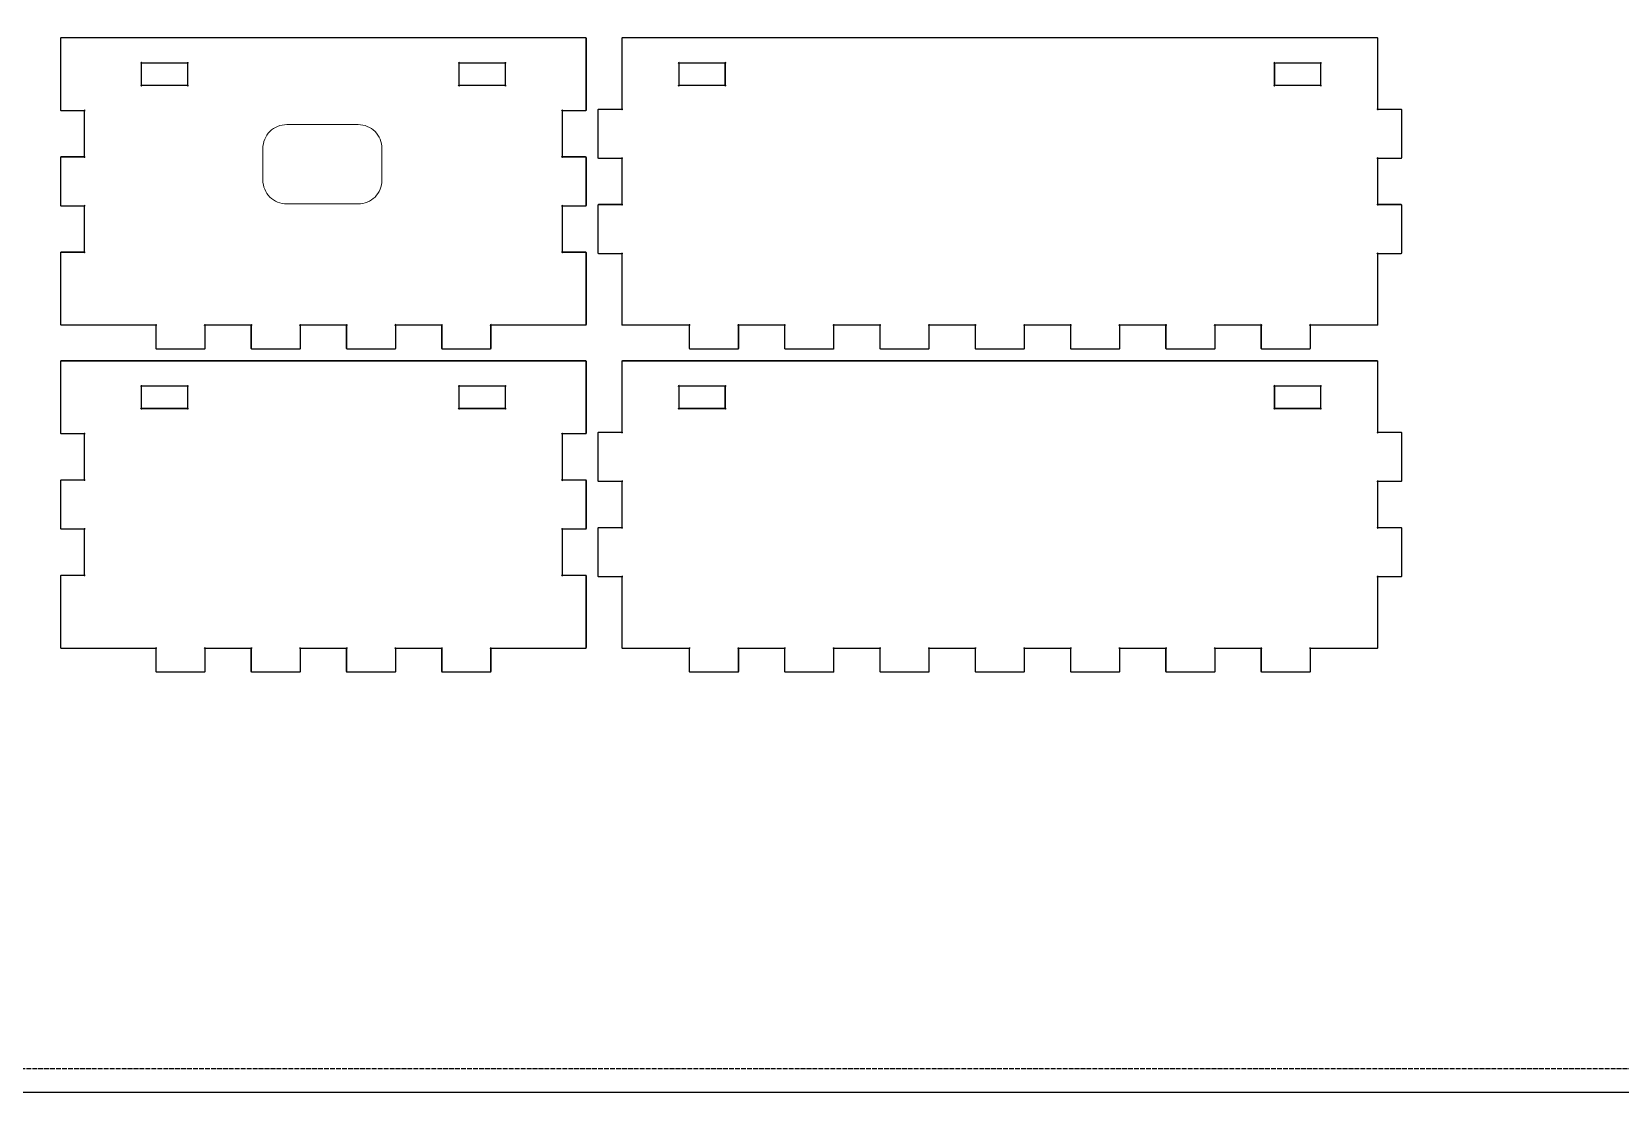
# Model space of a CAD drawing. Header units: millimetres. Extents: x 0 to 610, y 0 to 457.
# Drawn here: x 154.4 to 354.5, y 0 to 133.5 of the extents above; entities that cross this region are included whole.
import ezdxf

# ---------------------------------------------------------------- set-up
doc = ezdxf.new("R2010")
doc.units = ezdxf.units.MM
doc.header["$LTSCALE"] = 0.05
doc.linetypes.add('Dotted', pattern=[15, 12, -3])
doc.layers.get('0').update_dxf_attribs({"plot": 0})
doc.layers.add('CUT', color=1, linetype='Continuous', lineweight=0)

msp = doc.modelspace()

# ---------------------------------------------------------------- linework, layer by layer
msp.add_lwpolyline([(0, 0), (610, 0), (610, 457), (0, 457)], close=True)
at = {"linetype": 'Dotted'}
msp.add_lwpolyline([(3, 3), (607, 3), (607, 454), (3, 454)], close=True, dxfattribs=at)
at = {"layer": 'CUT'}
for points, format in [([(161.15, 96.58, 0.18, 0.18, 0), (170.06, 96.58, 0.18, 0.18, 0), (170.07, 96.58, 0.18, 0.18, 0), (170.1, 96.59, 0.18, 0.18, 0), (170.1, 96.61, 0.18, 0.18, 0), (170.08, 96.62, 0.18, 0.18, 0), (170.06, 96.59, 0.18, 0.18, 0), (170.06, 96.58, 0.18, 0.18, 0), (170.06, 93.67, 0.18, 0.18, 0), (170.06, 93.65, 0.18, 0.18, 0), (170.09, 93.61, 0.18, 0.18, 0), (170.14, 93.58, 0.18, 0.18, 0), (170.15, 93.58, 0.18, 0.18, 0), (176.15, 93.58, 0.18, 0.18, 0), (176.17, 93.58, 0.18, 0.18, 0), (176.22, 93.61, 0.18, 0.18, 0), (176.24, 93.65, 0.18, 0.18, 0), (176.24, 93.67, 0.18, 0.18, 0), (176.24, 96.58, 0.18, 0.18, 0), (176.24, 96.59, 0.18, 0.18, 0), (176.23, 96.62, 0.18, 0.18, 0), (176.21, 96.61, 0.18, 0.18, 0), (176.2, 96.59, 0.18, 0.18, 0), (176.23, 96.58, 0.18, 0.18, 0), (176.24, 96.58, 0.18, 0.18, 0), (182.06, 96.58, 0.18, 0.18, 0), (182.07, 96.58, 0.18, 0.18, 0), (182.1, 96.59, 0.18, 0.18, 0), (182.1, 96.61, 0.18, 0.18, 0), (182.08, 96.62, 0.18, 0.18, 0), (182.06, 96.59, 0.18, 0.18, 0), (182.06, 96.58, 0.18, 0.18, 0), (182.06, 93.67, 0.18, 0.18, 0), (182.06, 93.65, 0.18, 0.18, 0), (182.09, 93.61, 0.18, 0.18, 0), (182.14, 93.58, 0.18, 0.18, 0), (182.15, 93.58, 0.18, 0.18, 0), (188.15, 93.58, 0.18, 0.18, 0), (188.17, 93.58, 0.18, 0.18, 0), (188.22, 93.61, 0.18, 0.18, 0), (188.24, 93.65, 0.18, 0.18, 0), (188.24, 93.67, 0.18, 0.18, 0), (188.24, 96.58, 0.18, 0.18, 0), (188.24, 96.59, 0.18, 0.18, 0), (188.23, 96.62, 0.18, 0.18, 0), (188.21, 96.61, 0.18, 0.18, 0), (188.2, 96.59, 0.18, 0.18, 0), (188.23, 96.58, 0.18, 0.18, 0), (188.24, 96.58, 0.18, 0.18, 0), (194.06, 96.58, 0.18, 0.18, 0), (194.07, 96.58, 0.18, 0.18, 0), (194.1, 96.59, 0.18, 0.18, 0), (194.1, 96.61, 0.18, 0.18, 0), (194.08, 96.62, 0.18, 0.18, 0), (194.06, 96.59, 0.18, 0.18, 0), (194.06, 96.58, 0.18, 0.18, 0), (194.06, 93.67, 0.18, 0.18, 0), (194.06, 93.65, 0.18, 0.18, 0), (194.09, 93.61, 0.18, 0.18, 0), (194.14, 93.58, 0.18, 0.18, 0), (194.15, 93.58, 0.18, 0.18, 0), (200.15, 93.58, 0.18, 0.18, 0), (200.17, 93.58, 0.18, 0.18, 0), (200.22, 93.61, 0.18, 0.18, 0), (200.24, 93.65, 0.18, 0.18, 0), (200.24, 93.67, 0.18, 0.18, 0), (200.24, 96.58, 0.18, 0.18, 0), (200.24, 96.59, 0.18, 0.18, 0), (200.23, 96.62, 0.18, 0.18, 0), (200.21, 96.61, 0.18, 0.18, 0), (200.2, 96.59, 0.18, 0.18, 0), (200.23, 96.58, 0.18, 0.18, 0), (200.24, 96.58, 0.18, 0.18, 0), (206.06, 96.58, 0.18, 0.18, 0), (206.07, 96.58, 0.18, 0.18, 0), (206.1, 96.59, 0.18, 0.18, 0), (206.1, 96.61, 0.18, 0.18, 0), (206.08, 96.62, 0.18, 0.18, 0), (206.06, 96.59, 0.18, 0.18, 0), (206.06, 96.58, 0.18, 0.18, 0), (206.06, 93.67, 0.18, 0.18, 0), (206.06, 93.65, 0.18, 0.18, 0), (206.09, 93.61, 0.18, 0.18, 0), (206.14, 93.58, 0.18, 0.18, 0), (206.15, 93.58, 0.18, 0.18, 0), (212.15, 93.58, 0.18, 0.18, 0), (212.17, 93.58, 0.18, 0.18, 0), (212.22, 93.61, 0.18, 0.18, 0), (212.24, 93.65, 0.18, 0.18, 0), (212.24, 93.67, 0.18, 0.18, 0), (212.24, 96.58, 0.18, 0.18, 0), (212.24, 96.59, 0.18, 0.18, 0), (212.23, 96.62, 0.18, 0.18, 0), (212.21, 96.61, 0.18, 0.18, 0), (212.2, 96.59, 0.18, 0.18, 0), (212.23, 96.58, 0.18, 0.18, 0), (212.24, 96.58, 0.18, 0.18, 0), (221.15, 96.58, 0.18, 0.18, 0), (224.15, 96.58, 0.18, 0.18, 0), (224.17, 96.58, 0.18, 0.18, 0), (224.22, 96.61, 0.18, 0.18, 0), (224.24, 96.65, 0.18, 0.18, 0), (224.24, 96.67, 0.18, 0.18, 0), (224.24, 105.67, 0.18, 0.18, 0), (224.24, 105.69, 0.18, 0.18, 0), (224.22, 105.73, 0.18, 0.18, 0), (224.17, 105.76, 0.18, 0.18, 0), (224.15, 105.76, 0.18, 0.18, 0), (221.24, 105.76, 0.18, 0.18, 0), (221.23, 105.76, 0.18, 0.18, 0), (221.2, 105.75, 0.18, 0.18, 0), (221.21, 105.73, 0.18, 0.18, 0), (221.23, 105.72, 0.18, 0.18, 0), (221.24, 105.75, 0.18, 0.18, 0), (221.24, 105.76, 0.18, 0.18, 0), (221.24, 111.58, 0.18, 0.18, 0), (221.24, 111.59, 0.18, 0.18, 0), (221.23, 111.62, 0.18, 0.18, 0), (221.21, 111.61, 0.18, 0.18, 0), (221.2, 111.59, 0.18, 0.18, 0), (221.23, 111.58, 0.18, 0.18, 0), (221.24, 111.58, 0.18, 0.18, 0), (224.15, 111.58, 0.18, 0.18, 0), (224.17, 111.58, 0.18, 0.18, 0), (224.22, 111.61, 0.18, 0.18, 0), (224.24, 111.65, 0.18, 0.18, 0), (224.24, 111.67, 0.18, 0.18, 0), (224.24, 117.67, 0.18, 0.18, 0), (224.24, 117.69, 0.18, 0.18, 0), (224.22, 117.73, 0.18, 0.18, 0), (224.17, 117.76, 0.18, 0.18, 0), (224.15, 117.76, 0.18, 0.18, 0), (221.24, 117.76, 0.18, 0.18, 0), (221.23, 117.76, 0.18, 0.18, 0), (221.2, 117.75, 0.18, 0.18, 0), (221.21, 117.73, 0.18, 0.18, 0), (221.23, 117.72, 0.18, 0.18, 0), (221.24, 117.75, 0.18, 0.18, 0), (221.24, 117.76, 0.18, 0.18, 0), (221.24, 123.58, 0.18, 0.18, 0), (221.24, 123.59, 0.18, 0.18, 0), (221.23, 123.62, 0.18, 0.18, 0), (221.21, 123.61, 0.18, 0.18, 0), (221.2, 123.59, 0.18, 0.18, 0), (221.23, 123.58, 0.18, 0.18, 0), (221.24, 123.58, 0.18, 0.18, 0), (224.15, 123.58, 0.18, 0.18, 0), (224.17, 123.58, 0.18, 0.18, 0), (224.22, 123.61, 0.18, 0.18, 0), (224.24, 123.65, 0.18, 0.18, 0), (224.24, 123.67, 0.18, 0.18, 0), (224.24, 132.67, 0.18, 0.18, 0), (224.24, 132.69, 0.18, 0.18, 0), (224.22, 132.73, 0.18, 0.18, 0), (224.17, 132.76, 0.18, 0.18, 0), (224.15, 132.76, 0.18, 0.18, 0), (221.15, 132.76, 0.18, 0.18, 0), (161.15, 132.76, 0.18, 0.18, 0), (158.15, 132.76, 0.18, 0.18, 0), (158.14, 132.76, 0.18, 0.18, 0), (158.09, 132.73, 0.18, 0.18, 0), (158.06, 132.69, 0.18, 0.18, 0), (158.06, 132.67, 0.18, 0.18, 0), (158.06, 123.67, 0.18, 0.18, 0), (158.06, 123.65, 0.18, 0.18, 0), (158.09, 123.61, 0.18, 0.18, 0), (158.14, 123.58, 0.18, 0.18, 0), (158.15, 123.58, 0.18, 0.18, 0), (161.06, 123.58, 0.18, 0.18, 0), (161.07, 123.58, 0.18, 0.18, 0), (161.1, 123.59, 0.18, 0.18, 0), (161.1, 123.61, 0.18, 0.18, 0), (161.08, 123.62, 0.18, 0.18, 0), (161.06, 123.59, 0.18, 0.18, 0), (161.06, 123.58, 0.18, 0.18, 0), (161.06, 117.76, 0.18, 0.18, 0), (161.06, 117.75, 0.18, 0.18, 0), (161.08, 117.72, 0.18, 0.18, 0), (161.1, 117.73, 0.18, 0.18, 0), (161.1, 117.75, 0.18, 0.18, 0), (161.07, 117.76, 0.18, 0.18, 0), (161.06, 117.76, 0.18, 0.18, 0), (158.15, 117.76, 0.18, 0.18, 0), (158.14, 117.76, 0.18, 0.18, 0), (158.09, 117.73, 0.18, 0.18, 0), (158.06, 117.69, 0.18, 0.18, 0), (158.06, 117.67, 0.18, 0.18, 0), (158.06, 111.67, 0.18, 0.18, 0), (158.06, 111.65, 0.18, 0.18, 0), (158.09, 111.61, 0.18, 0.18, 0), (158.14, 111.58, 0.18, 0.18, 0), (158.15, 111.58, 0.18, 0.18, 0), (161.06, 111.58, 0.18, 0.18, 0), (161.07, 111.58, 0.18, 0.18, 0), (161.1, 111.59, 0.18, 0.18, 0), (161.1, 111.61, 0.18, 0.18, 0), (161.08, 111.62, 0.18, 0.18, 0), (161.06, 111.59, 0.18, 0.18, 0), (161.06, 111.58, 0.18, 0.18, 0), (161.06, 105.76, 0.18, 0.18, 0), (161.06, 105.75, 0.18, 0.18, 0), (161.08, 105.72, 0.18, 0.18, 0), (161.1, 105.73, 0.18, 0.18, 0), (161.1, 105.75, 0.18, 0.18, 0), (161.07, 105.76, 0.18, 0.18, 0), (161.06, 105.76, 0.18, 0.18, 0), (158.15, 105.76, 0.18, 0.18, 0), (158.14, 105.76, 0.18, 0.18, 0), (158.09, 105.73, 0.18, 0.18, 0), (158.06, 105.69, 0.18, 0.18, 0), (158.06, 105.67, 0.18, 0.18, 0), (158.06, 96.67, 0.18, 0.18, 0), (158.06, 96.65, 0.18, 0.18, 0), (158.09, 96.61, 0.18, 0.18, 0), (158.14, 96.58, 0.18, 0.18, 0), (158.15, 96.58, 0.18, 0.18, 0), (161.15, 96.58, 0.18, 0.18, 0)], "xyseb"), ([(228.83, 96.58, 0.18, 0.18, 0), (237.24, 96.58, 0.18, 0.18, 0), (237.25, 96.58, 0.18, 0.18, 0), (237.28, 96.59, 0.18, 0.18, 0), (237.28, 96.61, 0.18, 0.18, 0), (237.25, 96.62, 0.18, 0.18, 0), (237.24, 96.59, 0.18, 0.18, 0), (237.24, 96.58, 0.18, 0.18, 0), (237.24, 93.67, 0.18, 0.18, 0), (237.24, 93.65, 0.18, 0.18, 0), (237.27, 93.61, 0.18, 0.18, 0), (237.32, 93.58, 0.18, 0.18, 0), (237.33, 93.58, 0.18, 0.18, 0), (243.33, 93.58, 0.18, 0.18, 0), (243.35, 93.58, 0.18, 0.18, 0), (243.4, 93.61, 0.18, 0.18, 0), (243.42, 93.65, 0.18, 0.18, 0), (243.42, 93.67, 0.18, 0.18, 0), (243.42, 96.58, 0.18, 0.18, 0), (243.42, 96.59, 0.18, 0.18, 0), (243.41, 96.62, 0.18, 0.18, 0), (243.39, 96.61, 0.18, 0.18, 0), (243.38, 96.59, 0.18, 0.18, 0), (243.41, 96.58, 0.18, 0.18, 0), (243.42, 96.58, 0.18, 0.18, 0), (249.24, 96.58, 0.18, 0.18, 0), (249.25, 96.58, 0.18, 0.18, 0), (249.28, 96.59, 0.18, 0.18, 0), (249.28, 96.61, 0.18, 0.18, 0), (249.25, 96.62, 0.18, 0.18, 0), (249.24, 96.59, 0.18, 0.18, 0), (249.24, 96.58, 0.18, 0.18, 0), (249.24, 93.67, 0.18, 0.18, 0), (249.24, 93.65, 0.18, 0.18, 0), (249.27, 93.61, 0.18, 0.18, 0), (249.32, 93.58, 0.18, 0.18, 0), (249.33, 93.58, 0.18, 0.18, 0), (255.33, 93.58, 0.18, 0.18, 0), (255.35, 93.58, 0.18, 0.18, 0), (255.4, 93.61, 0.18, 0.18, 0), (255.42, 93.65, 0.18, 0.18, 0), (255.42, 93.67, 0.18, 0.18, 0), (255.42, 96.58, 0.18, 0.18, 0), (255.42, 96.59, 0.18, 0.18, 0), (255.41, 96.62, 0.18, 0.18, 0), (255.39, 96.61, 0.18, 0.18, 0), (255.38, 96.59, 0.18, 0.18, 0), (255.41, 96.58, 0.18, 0.18, 0), (255.42, 96.58, 0.18, 0.18, 0), (261.24, 96.58, 0.18, 0.18, 0), (261.25, 96.58, 0.18, 0.18, 0), (261.28, 96.59, 0.18, 0.18, 0), (261.28, 96.61, 0.18, 0.18, 0), (261.25, 96.62, 0.18, 0.18, 0), (261.24, 96.59, 0.18, 0.18, 0), (261.24, 96.58, 0.18, 0.18, 0), (261.24, 93.67, 0.18, 0.18, 0), (261.24, 93.65, 0.18, 0.18, 0), (261.27, 93.61, 0.18, 0.18, 0), (261.32, 93.58, 0.18, 0.18, 0), (261.33, 93.58, 0.18, 0.18, 0), (267.33, 93.58, 0.18, 0.18, 0), (267.35, 93.58, 0.18, 0.18, 0), (267.4, 93.61, 0.18, 0.18, 0), (267.42, 93.65, 0.18, 0.18, 0), (267.42, 93.67, 0.18, 0.18, 0), (267.42, 96.58, 0.18, 0.18, 0), (267.42, 96.59, 0.18, 0.18, 0), (267.41, 96.62, 0.18, 0.18, 0), (267.39, 96.61, 0.18, 0.18, 0), (267.38, 96.59, 0.18, 0.18, 0), (267.41, 96.58, 0.18, 0.18, 0), (267.42, 96.58, 0.18, 0.18, 0), (273.24, 96.58, 0.18, 0.18, 0), (273.25, 96.58, 0.18, 0.18, 0), (273.28, 96.59, 0.18, 0.18, 0), (273.28, 96.61, 0.18, 0.18, 0), (273.25, 96.62, 0.18, 0.18, 0), (273.24, 96.59, 0.18, 0.18, 0), (273.24, 96.58, 0.18, 0.18, 0), (273.24, 93.67, 0.18, 0.18, 0), (273.24, 93.65, 0.18, 0.18, 0), (273.27, 93.61, 0.18, 0.18, 0), (273.32, 93.58, 0.18, 0.18, 0), (273.33, 93.58, 0.18, 0.18, 0), (279.33, 93.58, 0.18, 0.18, 0), (279.35, 93.58, 0.18, 0.18, 0), (279.4, 93.61, 0.18, 0.18, 0), (279.42, 93.65, 0.18, 0.18, 0), (279.42, 93.67, 0.18, 0.18, 0), (279.42, 96.58, 0.18, 0.18, 0), (279.42, 96.59, 0.18, 0.18, 0), (279.41, 96.62, 0.18, 0.18, 0), (279.39, 96.61, 0.18, 0.18, 0), (279.38, 96.59, 0.18, 0.18, 0), (279.41, 96.58, 0.18, 0.18, 0), (279.42, 96.58, 0.18, 0.18, 0), (285.24, 96.58, 0.18, 0.18, 0), (285.25, 96.58, 0.18, 0.18, 0), (285.28, 96.59, 0.18, 0.18, 0), (285.28, 96.61, 0.18, 0.18, 0), (285.25, 96.62, 0.18, 0.18, 0), (285.24, 96.59, 0.18, 0.18, 0), (285.24, 96.58, 0.18, 0.18, 0), (285.24, 93.67, 0.18, 0.18, 0), (285.24, 93.65, 0.18, 0.18, 0), (285.27, 93.61, 0.18, 0.18, 0), (285.32, 93.58, 0.18, 0.18, 0), (285.33, 93.58, 0.18, 0.18, 0), (291.33, 93.58, 0.18, 0.18, 0), (291.35, 93.58, 0.18, 0.18, 0), (291.4, 93.61, 0.18, 0.18, 0), (291.42, 93.65, 0.18, 0.18, 0), (291.42, 93.67, 0.18, 0.18, 0), (291.42, 96.58, 0.18, 0.18, 0), (291.42, 96.59, 0.18, 0.18, 0), (291.41, 96.62, 0.18, 0.18, 0), (291.39, 96.61, 0.18, 0.18, 0), (291.38, 96.59, 0.18, 0.18, 0), (291.41, 96.58, 0.18, 0.18, 0), (291.42, 96.58, 0.18, 0.18, 0), (297.24, 96.58, 0.18, 0.18, 0), (297.25, 96.58, 0.18, 0.18, 0), (297.28, 96.59, 0.18, 0.18, 0), (297.28, 96.61, 0.18, 0.18, 0), (297.25, 96.62, 0.18, 0.18, 0), (297.24, 96.59, 0.18, 0.18, 0), (297.24, 96.58, 0.18, 0.18, 0), (297.24, 93.67, 0.18, 0.18, 0), (297.24, 93.65, 0.18, 0.18, 0), (297.27, 93.61, 0.18, 0.18, 0), (297.32, 93.58, 0.18, 0.18, 0), (297.33, 93.58, 0.18, 0.18, 0), (303.33, 93.58, 0.18, 0.18, 0), (303.35, 93.58, 0.18, 0.18, 0), (303.4, 93.61, 0.18, 0.18, 0), (303.42, 93.65, 0.18, 0.18, 0), (303.42, 93.67, 0.18, 0.18, 0), (303.42, 96.58, 0.18, 0.18, 0), (303.42, 96.59, 0.18, 0.18, 0), (303.41, 96.62, 0.18, 0.18, 0), (303.39, 96.61, 0.18, 0.18, 0), (303.38, 96.59, 0.18, 0.18, 0), (303.41, 96.58, 0.18, 0.18, 0), (303.42, 96.58, 0.18, 0.18, 0), (309.24, 96.58, 0.18, 0.18, 0), (309.25, 96.58, 0.18, 0.18, 0), (309.28, 96.59, 0.18, 0.18, 0), (309.27, 96.61, 0.18, 0.18, 0), (309.25, 96.62, 0.18, 0.18, 0), (309.24, 96.59, 0.18, 0.18, 0), (309.24, 96.58, 0.18, 0.18, 0), (309.24, 93.67, 0.18, 0.18, 0), (309.24, 93.65, 0.18, 0.18, 0), (309.27, 93.61, 0.18, 0.18, 0), (309.32, 93.58, 0.18, 0.18, 0), (309.33, 93.58, 0.18, 0.18, 0), (315.33, 93.58, 0.18, 0.18, 0), (315.35, 93.58, 0.18, 0.18, 0), (315.4, 93.61, 0.18, 0.18, 0), (315.42, 93.65, 0.18, 0.18, 0), (315.42, 93.67, 0.18, 0.18, 0), (315.42, 96.58, 0.18, 0.18, 0), (315.42, 96.59, 0.18, 0.18, 0), (315.41, 96.62, 0.18, 0.18, 0), (315.39, 96.61, 0.18, 0.18, 0), (315.38, 96.59, 0.18, 0.18, 0), (315.41, 96.58, 0.18, 0.18, 0), (315.42, 96.58, 0.18, 0.18, 0), (323.83, 96.58, 0.18, 0.18, 0), (323.85, 96.58, 0.18, 0.18, 0), (323.9, 96.61, 0.18, 0.18, 0), (323.92, 96.65, 0.18, 0.18, 0), (323.92, 96.67, 0.18, 0.18, 0), (323.92, 105.58, 0.18, 0.18, 0), (323.92, 105.59, 0.18, 0.18, 0), (323.91, 105.62, 0.18, 0.18, 0), (323.89, 105.61, 0.18, 0.18, 0), (323.88, 105.59, 0.18, 0.18, 0), (323.91, 105.58, 0.18, 0.18, 0), (323.92, 105.58, 0.18, 0.18, 0), (326.83, 105.58, 0.18, 0.18, 0), (326.85, 105.58, 0.18, 0.18, 0), (326.9, 105.61, 0.18, 0.18, 0), (326.92, 105.65, 0.18, 0.18, 0), (326.92, 105.67, 0.18, 0.18, 0), (326.92, 111.67, 0.18, 0.18, 0), (326.92, 111.69, 0.18, 0.18, 0), (326.9, 111.73, 0.18, 0.18, 0), (326.85, 111.76, 0.18, 0.18, 0), (326.83, 111.76, 0.18, 0.18, 0), (323.92, 111.76, 0.18, 0.18, 0), (323.91, 111.76, 0.18, 0.18, 0), (323.88, 111.75, 0.18, 0.18, 0), (323.89, 111.73, 0.18, 0.18, 0), (323.91, 111.72, 0.18, 0.18, 0), (323.92, 111.75, 0.18, 0.18, 0), (323.92, 111.76, 0.18, 0.18, 0), (323.92, 117.58, 0.18, 0.18, 0), (323.92, 117.59, 0.18, 0.18, 0), (323.91, 117.62, 0.18, 0.18, 0), (323.89, 117.61, 0.18, 0.18, 0), (323.88, 117.59, 0.18, 0.18, 0), (323.91, 117.58, 0.18, 0.18, 0), (323.92, 117.58, 0.18, 0.18, 0), (326.83, 117.58, 0.18, 0.18, 0), (326.85, 117.58, 0.18, 0.18, 0), (326.9, 117.61, 0.18, 0.18, 0), (326.92, 117.65, 0.18, 0.18, 0), (326.92, 117.67, 0.18, 0.18, 0), (326.92, 123.67, 0.18, 0.18, 0), (326.92, 123.69, 0.18, 0.18, 0), (326.9, 123.73, 0.18, 0.18, 0), (326.85, 123.76, 0.18, 0.18, 0), (326.83, 123.76, 0.18, 0.18, 0), (323.92, 123.76, 0.18, 0.18, 0), (323.91, 123.76, 0.18, 0.18, 0), (323.88, 123.75, 0.18, 0.18, 0), (323.89, 123.73, 0.18, 0.18, 0), (323.91, 123.72, 0.18, 0.18, 0), (323.92, 123.75, 0.18, 0.18, 0), (323.92, 123.76, 0.18, 0.18, 0), (323.92, 132.67, 0.18, 0.18, 0), (323.92, 132.69, 0.18, 0.18, 0), (323.9, 132.73, 0.18, 0.18, 0), (323.85, 132.76, 0.18, 0.18, 0), (323.83, 132.76, 0.18, 0.18, 0), (228.83, 132.76, 0.18, 0.18, 0), (228.82, 132.76, 0.18, 0.18, 0), (228.77, 132.73, 0.18, 0.18, 0), (228.74, 132.69, 0.18, 0.18, 0), (228.74, 132.67, 0.18, 0.18, 0), (228.74, 123.76, 0.18, 0.18, 0), (228.74, 123.75, 0.18, 0.18, 0), (228.76, 123.72, 0.18, 0.18, 0), (228.78, 123.73, 0.18, 0.18, 0), (228.78, 123.75, 0.18, 0.18, 0), (228.75, 123.76, 0.18, 0.18, 0), (228.74, 123.76, 0.18, 0.18, 0), (225.83, 123.76, 0.18, 0.18, 0), (225.82, 123.76, 0.18, 0.18, 0), (225.77, 123.73, 0.18, 0.18, 0), (225.74, 123.69, 0.18, 0.18, 0), (225.74, 123.67, 0.18, 0.18, 0), (225.74, 117.67, 0.18, 0.18, 0), (225.74, 117.65, 0.18, 0.18, 0), (225.77, 117.61, 0.18, 0.18, 0), (225.82, 117.58, 0.18, 0.18, 0), (225.83, 117.58, 0.18, 0.18, 0), (228.74, 117.58, 0.18, 0.18, 0), (228.75, 117.58, 0.18, 0.18, 0), (228.78, 117.59, 0.18, 0.18, 0), (228.78, 117.61, 0.18, 0.18, 0), (228.76, 117.62, 0.18, 0.18, 0), (228.74, 117.59, 0.18, 0.18, 0), (228.74, 117.58, 0.18, 0.18, 0), (228.74, 111.76, 0.18, 0.18, 0), (228.74, 111.75, 0.18, 0.18, 0), (228.76, 111.72, 0.18, 0.18, 0), (228.78, 111.73, 0.18, 0.18, 0), (228.78, 111.75, 0.18, 0.18, 0), (228.75, 111.76, 0.18, 0.18, 0), (228.74, 111.76, 0.18, 0.18, 0), (225.83, 111.76, 0.18, 0.18, 0), (225.82, 111.76, 0.18, 0.18, 0), (225.77, 111.73, 0.18, 0.18, 0), (225.74, 111.69, 0.18, 0.18, 0), (225.74, 111.67, 0.18, 0.18, 0), (225.74, 105.67, 0.18, 0.18, 0), (225.74, 105.65, 0.18, 0.18, 0), (225.77, 105.61, 0.18, 0.18, 0), (225.82, 105.58, 0.18, 0.18, 0), (225.83, 105.58, 0.18, 0.18, 0), (228.74, 105.58, 0.18, 0.18, 0), (228.75, 105.58, 0.18, 0.18, 0), (228.78, 105.59, 0.18, 0.18, 0), (228.78, 105.61, 0.18, 0.18, 0), (228.76, 105.62, 0.18, 0.18, 0), (228.74, 105.59, 0.18, 0.18, 0), (228.74, 105.58, 0.18, 0.18, 0), (228.74, 96.67, 0.18, 0.18, 0), (228.74, 96.65, 0.18, 0.18, 0), (228.77, 96.61, 0.18, 0.18, 0), (228.82, 96.58, 0.18, 0.18, 0), (228.83, 96.58, 0.18, 0.18, 0)], "xyseb"), ([(171.15, 126.76, 0.18, 0.18, 0), (168.24, 126.76, 0.18, 0.18, 0), (168.23, 126.76, 0.18, 0.18, 0), (168.2, 126.75, 0.18, 0.18, 0), (168.21, 126.73, 0.18, 0.18, 0), (168.23, 126.72, 0.18, 0.18, 0), (168.24, 126.75, 0.18, 0.18, 0), (168.24, 126.76, 0.18, 0.18, 0), (168.24, 129.58, 0.18, 0.18, 0), (168.24, 129.59, 0.18, 0.18, 0), (168.23, 129.62, 0.18, 0.18, 0), (168.21, 129.61, 0.18, 0.18, 0), (168.2, 129.59, 0.18, 0.18, 0), (168.23, 129.58, 0.18, 0.18, 0), (168.24, 129.58, 0.18, 0.18, 0), (174.06, 129.58, 0.18, 0.18, 0), (174.07, 129.58, 0.18, 0.18, 0), (174.1, 129.59, 0.18, 0.18, 0), (174.1, 129.61, 0.18, 0.18, 0), (174.07, 129.62, 0.18, 0.18, 0), (174.06, 129.59, 0.18, 0.18, 0), (174.06, 129.58, 0.18, 0.18, 0), (174.06, 126.76, 0.18, 0.18, 0), (174.06, 126.75, 0.18, 0.18, 0), (174.07, 126.72, 0.18, 0.18, 0), (174.1, 126.73, 0.18, 0.18, 0), (174.1, 126.75, 0.18, 0.18, 0), (174.07, 126.76, 0.18, 0.18, 0), (174.06, 126.76, 0.18, 0.18, 0), (171.15, 126.76, 0.18, 0.18, 0)], "xyseb"), ([(211.15, 129.58, 0.18, 0.18, 0), (214.06, 129.58, 0.18, 0.18, 0), (214.07, 129.58, 0.18, 0.18, 0), (214.1, 129.59, 0.18, 0.18, 0), (214.1, 129.61, 0.18, 0.18, 0), (214.07, 129.62, 0.18, 0.18, 0), (214.06, 129.59, 0.18, 0.18, 0), (214.06, 129.58, 0.18, 0.18, 0), (214.06, 126.76, 0.18, 0.18, 0), (214.06, 126.75, 0.18, 0.18, 0), (214.07, 126.72, 0.18, 0.18, 0), (214.1, 126.73, 0.18, 0.18, 0), (214.1, 126.75, 0.18, 0.18, 0), (214.07, 126.76, 0.18, 0.18, 0), (214.06, 126.76, 0.18, 0.18, 0), (208.24, 126.76, 0.18, 0.18, 0), (208.23, 126.76, 0.18, 0.18, 0), (208.2, 126.75, 0.18, 0.18, 0), (208.21, 126.73, 0.18, 0.18, 0), (208.23, 126.72, 0.18, 0.18, 0), (208.24, 126.75, 0.18, 0.18, 0), (208.24, 126.76, 0.18, 0.18, 0), (208.24, 129.58, 0.18, 0.18, 0), (208.24, 129.59, 0.18, 0.18, 0), (208.23, 129.62, 0.18, 0.18, 0), (208.21, 129.61, 0.18, 0.18, 0), (208.2, 129.59, 0.18, 0.18, 0), (208.23, 129.58, 0.18, 0.18, 0), (208.24, 129.58, 0.18, 0.18, 0), (211.15, 129.58, 0.18, 0.18, 0)], "xyseb"), ([(238.83, 126.76, 0.18, 0.18, 0), (235.92, 126.76, 0.18, 0.18, 0), (235.91, 126.76, 0.18, 0.18, 0), (235.88, 126.75, 0.18, 0.18, 0), (235.89, 126.73, 0.18, 0.18, 0), (235.91, 126.72, 0.18, 0.18, 0), (235.92, 126.75, 0.18, 0.18, 0), (235.92, 126.76, 0.18, 0.18, 0), (235.92, 129.58, 0.18, 0.18, 0), (235.92, 129.59, 0.18, 0.18, 0), (235.91, 129.62, 0.18, 0.18, 0), (235.89, 129.61, 0.18, 0.18, 0), (235.88, 129.59, 0.18, 0.18, 0), (235.91, 129.58, 0.18, 0.18, 0), (235.92, 129.58, 0.18, 0.18, 0), (241.74, 129.58, 0.18, 0.18, 0), (241.75, 129.58, 0.18, 0.18, 0), (241.78, 129.59, 0.18, 0.18, 0), (241.78, 129.61, 0.18, 0.18, 0), (241.76, 129.62, 0.18, 0.18, 0), (241.74, 129.59, 0.18, 0.18, 0), (241.74, 129.58, 0.18, 0.18, 0), (241.74, 126.76, 0.18, 0.18, 0), (241.74, 126.75, 0.18, 0.18, 0), (241.76, 126.72, 0.18, 0.18, 0), (241.78, 126.73, 0.18, 0.18, 0), (241.78, 126.75, 0.18, 0.18, 0), (241.75, 126.76, 0.18, 0.18, 0), (241.74, 126.76, 0.18, 0.18, 0), (238.83, 126.76, 0.18, 0.18, 0)], "xyseb"), ([(313.83, 129.58, 0.18, 0.18, 0), (316.74, 129.58, 0.18, 0.18, 0), (316.75, 129.58, 0.18, 0.18, 0), (316.78, 129.59, 0.18, 0.18, 0), (316.78, 129.61, 0.18, 0.18, 0), (316.76, 129.62, 0.18, 0.18, 0), (316.74, 129.59, 0.18, 0.18, 0), (316.74, 129.58, 0.18, 0.18, 0), (316.74, 126.76, 0.18, 0.18, 0), (316.74, 126.75, 0.18, 0.18, 0), (316.76, 126.72, 0.18, 0.18, 0), (316.78, 126.73, 0.18, 0.18, 0), (316.78, 126.75, 0.18, 0.18, 0), (316.75, 126.76, 0.18, 0.18, 0), (316.74, 126.76, 0.18, 0.18, 0), (310.92, 126.76, 0.18, 0.18, 0), (310.91, 126.76, 0.18, 0.18, 0), (310.88, 126.75, 0.18, 0.18, 0), (310.89, 126.73, 0.18, 0.18, 0), (310.91, 126.72, 0.18, 0.18, 0), (310.92, 126.75, 0.18, 0.18, 0), (310.92, 126.76, 0.18, 0.18, 0), (310.92, 129.58, 0.18, 0.18, 0), (310.92, 129.59, 0.18, 0.18, 0), (310.91, 129.62, 0.18, 0.18, 0), (310.89, 129.61, 0.18, 0.18, 0), (310.88, 129.59, 0.18, 0.18, 0), (310.91, 129.58, 0.18, 0.18, 0), (310.92, 129.58, 0.18, 0.18, 0), (313.83, 129.58, 0.18, 0.18, 0)], "xyseb"), ([(186.53, 121.83), (195.53, 121.83, -0.414214), (198.53, 118.83), (198.53, 114.83, -0.414214), (195.53, 111.83), (186.53, 111.83, -0.414214), (183.53, 114.83), (183.53, 118.83, -0.414214)], "xyb"), ([(161.15, 55.9, 0.18, 0.18, 0), (170.06, 55.9, 0.18, 0.18, 0), (170.07, 55.9, 0.18, 0.18, 0), (170.1, 55.91, 0.18, 0.18, 0), (170.1, 55.94, 0.18, 0.18, 0), (170.08, 55.94, 0.18, 0.18, 0), (170.06, 55.91, 0.18, 0.18, 0), (170.06, 55.9, 0.18, 0.18, 0), (170.06, 52.99, 0.18, 0.18, 0), (170.06, 52.98, 0.18, 0.18, 0), (170.09, 52.93, 0.18, 0.18, 0), (170.14, 52.9, 0.18, 0.18, 0), (170.15, 52.9, 0.18, 0.18, 0), (176.15, 52.9, 0.18, 0.18, 0), (176.17, 52.9, 0.18, 0.18, 0), (176.22, 52.93, 0.18, 0.18, 0), (176.24, 52.98, 0.18, 0.18, 0), (176.24, 52.99, 0.18, 0.18, 0), (176.24, 55.9, 0.18, 0.18, 0), (176.24, 55.91, 0.18, 0.18, 0), (176.23, 55.94, 0.18, 0.18, 0), (176.21, 55.94, 0.18, 0.18, 0), (176.2, 55.91, 0.18, 0.18, 0), (176.23, 55.9, 0.18, 0.18, 0), (176.24, 55.9, 0.18, 0.18, 0), (182.06, 55.9, 0.18, 0.18, 0), (182.07, 55.9, 0.18, 0.18, 0), (182.1, 55.91, 0.18, 0.18, 0), (182.1, 55.94, 0.18, 0.18, 0), (182.08, 55.94, 0.18, 0.18, 0), (182.06, 55.91, 0.18, 0.18, 0), (182.06, 55.9, 0.18, 0.18, 0), (182.06, 52.99, 0.18, 0.18, 0), (182.06, 52.98, 0.18, 0.18, 0), (182.09, 52.93, 0.18, 0.18, 0), (182.14, 52.9, 0.18, 0.18, 0), (182.15, 52.9, 0.18, 0.18, 0), (188.15, 52.9, 0.18, 0.18, 0), (188.17, 52.9, 0.18, 0.18, 0), (188.22, 52.93, 0.18, 0.18, 0), (188.24, 52.98, 0.18, 0.18, 0), (188.24, 52.99, 0.18, 0.18, 0), (188.24, 55.9, 0.18, 0.18, 0), (188.24, 55.91, 0.18, 0.18, 0), (188.23, 55.94, 0.18, 0.18, 0), (188.21, 55.94, 0.18, 0.18, 0), (188.2, 55.91, 0.18, 0.18, 0), (188.23, 55.9, 0.18, 0.18, 0), (188.24, 55.9, 0.18, 0.18, 0), (194.06, 55.9, 0.18, 0.18, 0), (194.07, 55.9, 0.18, 0.18, 0), (194.1, 55.91, 0.18, 0.18, 0), (194.1, 55.94, 0.18, 0.18, 0), (194.08, 55.94, 0.18, 0.18, 0), (194.06, 55.91, 0.18, 0.18, 0), (194.06, 55.9, 0.18, 0.18, 0), (194.06, 52.99, 0.18, 0.18, 0), (194.06, 52.98, 0.18, 0.18, 0), (194.09, 52.93, 0.18, 0.18, 0), (194.14, 52.9, 0.18, 0.18, 0), (194.15, 52.9, 0.18, 0.18, 0), (200.15, 52.9, 0.18, 0.18, 0), (200.17, 52.9, 0.18, 0.18, 0), (200.22, 52.93, 0.18, 0.18, 0), (200.24, 52.98, 0.18, 0.18, 0), (200.24, 52.99, 0.18, 0.18, 0), (200.24, 55.9, 0.18, 0.18, 0), (200.24, 55.91, 0.18, 0.18, 0), (200.23, 55.94, 0.18, 0.18, 0), (200.21, 55.94, 0.18, 0.18, 0), (200.2, 55.91, 0.18, 0.18, 0), (200.23, 55.9, 0.18, 0.18, 0), (200.24, 55.9, 0.18, 0.18, 0), (206.06, 55.9, 0.18, 0.18, 0), (206.07, 55.9, 0.18, 0.18, 0), (206.1, 55.91, 0.18, 0.18, 0), (206.1, 55.94, 0.18, 0.18, 0), (206.08, 55.94, 0.18, 0.18, 0), (206.06, 55.91, 0.18, 0.18, 0), (206.06, 55.9, 0.18, 0.18, 0), (206.06, 52.99, 0.18, 0.18, 0), (206.06, 52.98, 0.18, 0.18, 0), (206.09, 52.93, 0.18, 0.18, 0), (206.14, 52.9, 0.18, 0.18, 0), (206.15, 52.9, 0.18, 0.18, 0), (212.15, 52.9, 0.18, 0.18, 0), (212.17, 52.9, 0.18, 0.18, 0), (212.22, 52.93, 0.18, 0.18, 0), (212.24, 52.98, 0.18, 0.18, 0), (212.24, 52.99, 0.18, 0.18, 0), (212.24, 55.9, 0.18, 0.18, 0), (212.24, 55.91, 0.18, 0.18, 0), (212.23, 55.94, 0.18, 0.18, 0), (212.21, 55.94, 0.18, 0.18, 0), (212.2, 55.91, 0.18, 0.18, 0), (212.23, 55.9, 0.18, 0.18, 0), (212.24, 55.9, 0.18, 0.18, 0), (221.15, 55.9, 0.18, 0.18, 0), (224.15, 55.9, 0.18, 0.18, 0), (224.17, 55.9, 0.18, 0.18, 0), (224.22, 55.93, 0.18, 0.18, 0), (224.24, 55.98, 0.18, 0.18, 0), (224.24, 55.99, 0.18, 0.18, 0), (224.24, 64.99, 0.18, 0.18, 0), (224.24, 65.01, 0.18, 0.18, 0), (224.22, 65.05, 0.18, 0.18, 0), (224.17, 65.08, 0.18, 0.18, 0), (224.15, 65.08, 0.18, 0.18, 0), (221.24, 65.08, 0.18, 0.18, 0), (221.23, 65.08, 0.18, 0.18, 0), (221.2, 65.07, 0.18, 0.18, 0), (221.21, 65.05, 0.18, 0.18, 0), (221.23, 65.04, 0.18, 0.18, 0), (221.24, 65.07, 0.18, 0.18, 0), (221.24, 65.08, 0.18, 0.18, 0), (221.24, 70.9, 0.18, 0.18, 0), (221.24, 70.91, 0.18, 0.18, 0), (221.23, 70.94, 0.18, 0.18, 0), (221.21, 70.94, 0.18, 0.18, 0), (221.2, 70.91, 0.18, 0.18, 0), (221.23, 70.9, 0.18, 0.18, 0), (221.24, 70.9, 0.18, 0.18, 0), (224.15, 70.9, 0.18, 0.18, 0), (224.17, 70.9, 0.18, 0.18, 0), (224.22, 70.93, 0.18, 0.18, 0), (224.24, 70.98, 0.18, 0.18, 0), (224.24, 70.99, 0.18, 0.18, 0), (224.24, 76.99, 0.18, 0.18, 0), (224.24, 77.01, 0.18, 0.18, 0), (224.22, 77.05, 0.18, 0.18, 0), (224.17, 77.08, 0.18, 0.18, 0), (224.15, 77.08, 0.18, 0.18, 0), (221.24, 77.08, 0.18, 0.18, 0), (221.23, 77.08, 0.18, 0.18, 0), (221.2, 77.07, 0.18, 0.18, 0), (221.21, 77.05, 0.18, 0.18, 0), (221.23, 77.04, 0.18, 0.18, 0), (221.24, 77.07, 0.18, 0.18, 0), (221.24, 77.08, 0.18, 0.18, 0), (221.24, 82.9, 0.18, 0.18, 0), (221.24, 82.91, 0.18, 0.18, 0), (221.23, 82.94, 0.18, 0.18, 0), (221.21, 82.93, 0.18, 0.18, 0), (221.2, 82.91, 0.18, 0.18, 0), (221.23, 82.9, 0.18, 0.18, 0), (221.24, 82.9, 0.18, 0.18, 0), (224.15, 82.9, 0.18, 0.18, 0), (224.17, 82.9, 0.18, 0.18, 0), (224.22, 82.93, 0.18, 0.18, 0), (224.24, 82.98, 0.18, 0.18, 0), (224.24, 82.99, 0.18, 0.18, 0), (224.24, 91.99, 0.18, 0.18, 0), (224.24, 92.01, 0.18, 0.18, 0), (224.22, 92.05, 0.18, 0.18, 0), (224.17, 92.08, 0.18, 0.18, 0), (224.15, 92.08, 0.18, 0.18, 0), (221.15, 92.08, 0.18, 0.18, 0), (161.15, 92.08, 0.18, 0.18, 0), (158.15, 92.08, 0.18, 0.18, 0), (158.14, 92.08, 0.18, 0.18, 0), (158.09, 92.05, 0.18, 0.18, 0), (158.06, 92.01, 0.18, 0.18, 0), (158.06, 91.99, 0.18, 0.18, 0), (158.06, 82.99, 0.18, 0.18, 0), (158.06, 82.98, 0.18, 0.18, 0), (158.09, 82.93, 0.18, 0.18, 0), (158.14, 82.9, 0.18, 0.18, 0), (158.15, 82.9, 0.18, 0.18, 0), (161.06, 82.9, 0.18, 0.18, 0), (161.07, 82.9, 0.18, 0.18, 0), (161.1, 82.91, 0.18, 0.18, 0), (161.1, 82.93, 0.18, 0.18, 0), (161.08, 82.94, 0.18, 0.18, 0), (161.06, 82.91, 0.18, 0.18, 0), (161.06, 82.9, 0.18, 0.18, 0), (161.06, 77.08, 0.18, 0.18, 0), (161.06, 77.07, 0.18, 0.18, 0), (161.08, 77.04, 0.18, 0.18, 0), (161.1, 77.05, 0.18, 0.18, 0), (161.1, 77.07, 0.18, 0.18, 0), (161.07, 77.08, 0.18, 0.18, 0), (161.06, 77.08, 0.18, 0.18, 0), (158.15, 77.08, 0.18, 0.18, 0), (158.14, 77.08, 0.18, 0.18, 0), (158.09, 77.05, 0.18, 0.18, 0), (158.06, 77.01, 0.18, 0.18, 0), (158.06, 76.99, 0.18, 0.18, 0), (158.06, 70.99, 0.18, 0.18, 0), (158.06, 70.98, 0.18, 0.18, 0), (158.09, 70.93, 0.18, 0.18, 0), (158.14, 70.9, 0.18, 0.18, 0), (158.15, 70.9, 0.18, 0.18, 0), (161.06, 70.9, 0.18, 0.18, 0), (161.07, 70.9, 0.18, 0.18, 0), (161.1, 70.91, 0.18, 0.18, 0), (161.1, 70.94, 0.18, 0.18, 0), (161.08, 70.94, 0.18, 0.18, 0), (161.06, 70.91, 0.18, 0.18, 0), (161.06, 70.9, 0.18, 0.18, 0), (161.06, 65.08, 0.18, 0.18, 0), (161.06, 65.07, 0.18, 0.18, 0), (161.08, 65.04, 0.18, 0.18, 0), (161.1, 65.05, 0.18, 0.18, 0), (161.1, 65.07, 0.18, 0.18, 0), (161.07, 65.08, 0.18, 0.18, 0), (161.06, 65.08, 0.18, 0.18, 0), (158.15, 65.08, 0.18, 0.18, 0), (158.14, 65.08, 0.18, 0.18, 0), (158.09, 65.05, 0.18, 0.18, 0), (158.06, 65.01, 0.18, 0.18, 0), (158.06, 64.99, 0.18, 0.18, 0), (158.06, 55.99, 0.18, 0.18, 0), (158.06, 55.98, 0.18, 0.18, 0), (158.09, 55.93, 0.18, 0.18, 0), (158.14, 55.9, 0.18, 0.18, 0), (158.15, 55.9, 0.18, 0.18, 0), (161.15, 55.9, 0.18, 0.18, 0)], "xyseb"), ([(228.83, 55.9, 0.18, 0.18, 0), (237.24, 55.9, 0.18, 0.18, 0), (237.25, 55.9, 0.18, 0.18, 0), (237.28, 55.91, 0.18, 0.18, 0), (237.28, 55.94, 0.18, 0.18, 0), (237.25, 55.94, 0.18, 0.18, 0), (237.24, 55.91, 0.18, 0.18, 0), (237.24, 55.9, 0.18, 0.18, 0), (237.24, 52.99, 0.18, 0.18, 0), (237.24, 52.98, 0.18, 0.18, 0), (237.27, 52.93, 0.18, 0.18, 0), (237.32, 52.9, 0.18, 0.18, 0), (237.33, 52.9, 0.18, 0.18, 0), (243.33, 52.9, 0.18, 0.18, 0), (243.35, 52.9, 0.18, 0.18, 0), (243.4, 52.93, 0.18, 0.18, 0), (243.42, 52.98, 0.18, 0.18, 0), (243.42, 52.99, 0.18, 0.18, 0), (243.42, 55.9, 0.18, 0.18, 0), (243.42, 55.91, 0.18, 0.18, 0), (243.41, 55.94, 0.18, 0.18, 0), (243.39, 55.94, 0.18, 0.18, 0), (243.38, 55.91, 0.18, 0.18, 0), (243.41, 55.9, 0.18, 0.18, 0), (243.42, 55.9, 0.18, 0.18, 0), (249.24, 55.9, 0.18, 0.18, 0), (249.25, 55.9, 0.18, 0.18, 0), (249.28, 55.91, 0.18, 0.18, 0), (249.28, 55.94, 0.18, 0.18, 0), (249.25, 55.94, 0.18, 0.18, 0), (249.24, 55.91, 0.18, 0.18, 0), (249.24, 55.9, 0.18, 0.18, 0), (249.24, 52.99, 0.18, 0.18, 0), (249.24, 52.98, 0.18, 0.18, 0), (249.27, 52.93, 0.18, 0.18, 0), (249.32, 52.9, 0.18, 0.18, 0), (249.33, 52.9, 0.18, 0.18, 0), (255.33, 52.9, 0.18, 0.18, 0), (255.35, 52.9, 0.18, 0.18, 0), (255.4, 52.93, 0.18, 0.18, 0), (255.42, 52.98, 0.18, 0.18, 0), (255.42, 52.99, 0.18, 0.18, 0), (255.42, 55.9, 0.18, 0.18, 0), (255.42, 55.91, 0.18, 0.18, 0), (255.41, 55.94, 0.18, 0.18, 0), (255.39, 55.94, 0.18, 0.18, 0), (255.38, 55.91, 0.18, 0.18, 0), (255.41, 55.9, 0.18, 0.18, 0), (255.42, 55.9, 0.18, 0.18, 0), (261.24, 55.9, 0.18, 0.18, 0), (261.25, 55.9, 0.18, 0.18, 0), (261.28, 55.91, 0.18, 0.18, 0), (261.28, 55.94, 0.18, 0.18, 0), (261.25, 55.94, 0.18, 0.18, 0), (261.24, 55.91, 0.18, 0.18, 0), (261.24, 55.9, 0.18, 0.18, 0), (261.24, 52.99, 0.18, 0.18, 0), (261.24, 52.98, 0.18, 0.18, 0), (261.27, 52.93, 0.18, 0.18, 0), (261.32, 52.9, 0.18, 0.18, 0), (261.33, 52.9, 0.18, 0.18, 0), (267.33, 52.9, 0.18, 0.18, 0), (267.35, 52.9, 0.18, 0.18, 0), (267.4, 52.93, 0.18, 0.18, 0), (267.42, 52.98, 0.18, 0.18, 0), (267.42, 52.99, 0.18, 0.18, 0), (267.42, 55.9, 0.18, 0.18, 0), (267.42, 55.91, 0.18, 0.18, 0), (267.41, 55.94, 0.18, 0.18, 0), (267.39, 55.94, 0.18, 0.18, 0), (267.38, 55.91, 0.18, 0.18, 0), (267.41, 55.9, 0.18, 0.18, 0), (267.42, 55.9, 0.18, 0.18, 0), (273.24, 55.9, 0.18, 0.18, 0), (273.25, 55.9, 0.18, 0.18, 0), (273.28, 55.91, 0.18, 0.18, 0), (273.28, 55.94, 0.18, 0.18, 0), (273.25, 55.94, 0.18, 0.18, 0), (273.24, 55.91, 0.18, 0.18, 0), (273.24, 55.9, 0.18, 0.18, 0), (273.24, 52.99, 0.18, 0.18, 0), (273.24, 52.98, 0.18, 0.18, 0), (273.27, 52.93, 0.18, 0.18, 0), (273.32, 52.9, 0.18, 0.18, 0), (273.33, 52.9, 0.18, 0.18, 0), (279.33, 52.9, 0.18, 0.18, 0), (279.35, 52.9, 0.18, 0.18, 0), (279.4, 52.93, 0.18, 0.18, 0), (279.42, 52.98, 0.18, 0.18, 0), (279.42, 52.99, 0.18, 0.18, 0), (279.42, 55.9, 0.18, 0.18, 0), (279.42, 55.91, 0.18, 0.18, 0), (279.41, 55.94, 0.18, 0.18, 0), (279.39, 55.94, 0.18, 0.18, 0), (279.38, 55.91, 0.18, 0.18, 0), (279.41, 55.9, 0.18, 0.18, 0), (279.42, 55.9, 0.18, 0.18, 0), (285.24, 55.9, 0.18, 0.18, 0), (285.25, 55.9, 0.18, 0.18, 0), (285.28, 55.91, 0.18, 0.18, 0), (285.28, 55.94, 0.18, 0.18, 0), (285.25, 55.94, 0.18, 0.18, 0), (285.24, 55.91, 0.18, 0.18, 0), (285.24, 55.9, 0.18, 0.18, 0), (285.24, 52.99, 0.18, 0.18, 0), (285.24, 52.98, 0.18, 0.18, 0), (285.27, 52.93, 0.18, 0.18, 0), (285.32, 52.9, 0.18, 0.18, 0), (285.33, 52.9, 0.18, 0.18, 0), (291.33, 52.9, 0.18, 0.18, 0), (291.35, 52.9, 0.18, 0.18, 0), (291.4, 52.93, 0.18, 0.18, 0), (291.42, 52.98, 0.18, 0.18, 0), (291.42, 52.99, 0.18, 0.18, 0), (291.42, 55.9, 0.18, 0.18, 0), (291.42, 55.91, 0.18, 0.18, 0), (291.41, 55.94, 0.18, 0.18, 0), (291.39, 55.94, 0.18, 0.18, 0), (291.38, 55.91, 0.18, 0.18, 0), (291.41, 55.9, 0.18, 0.18, 0), (291.42, 55.9, 0.18, 0.18, 0), (297.24, 55.9, 0.18, 0.18, 0), (297.25, 55.9, 0.18, 0.18, 0), (297.28, 55.91, 0.18, 0.18, 0), (297.28, 55.94, 0.18, 0.18, 0), (297.25, 55.94, 0.18, 0.18, 0), (297.24, 55.91, 0.18, 0.18, 0), (297.24, 55.9, 0.18, 0.18, 0), (297.24, 52.99, 0.18, 0.18, 0), (297.24, 52.98, 0.18, 0.18, 0), (297.27, 52.93, 0.18, 0.18, 0), (297.32, 52.9, 0.18, 0.18, 0), (297.33, 52.9, 0.18, 0.18, 0), (303.33, 52.9, 0.18, 0.18, 0), (303.35, 52.9, 0.18, 0.18, 0), (303.4, 52.93, 0.18, 0.18, 0), (303.42, 52.98, 0.18, 0.18, 0), (303.42, 52.99, 0.18, 0.18, 0), (303.42, 55.9, 0.18, 0.18, 0), (303.42, 55.91, 0.18, 0.18, 0), (303.41, 55.94, 0.18, 0.18, 0), (303.39, 55.94, 0.18, 0.18, 0), (303.38, 55.91, 0.18, 0.18, 0), (303.41, 55.9, 0.18, 0.18, 0), (303.42, 55.9, 0.18, 0.18, 0), (309.24, 55.9, 0.18, 0.18, 0), (309.25, 55.9, 0.18, 0.18, 0), (309.28, 55.91, 0.18, 0.18, 0), (309.27, 55.94, 0.18, 0.18, 0), (309.25, 55.94, 0.18, 0.18, 0), (309.24, 55.91, 0.18, 0.18, 0), (309.24, 55.9, 0.18, 0.18, 0), (309.24, 52.99, 0.18, 0.18, 0), (309.24, 52.98, 0.18, 0.18, 0), (309.27, 52.93, 0.18, 0.18, 0), (309.32, 52.9, 0.18, 0.18, 0), (309.33, 52.9, 0.18, 0.18, 0), (315.33, 52.9, 0.18, 0.18, 0), (315.35, 52.9, 0.18, 0.18, 0), (315.4, 52.93, 0.18, 0.18, 0), (315.42, 52.98, 0.18, 0.18, 0), (315.42, 52.99, 0.18, 0.18, 0), (315.42, 55.9, 0.18, 0.18, 0), (315.42, 55.91, 0.18, 0.18, 0), (315.41, 55.94, 0.18, 0.18, 0), (315.39, 55.94, 0.18, 0.18, 0), (315.38, 55.91, 0.18, 0.18, 0), (315.41, 55.9, 0.18, 0.18, 0), (315.42, 55.9, 0.18, 0.18, 0), (323.83, 55.9, 0.18, 0.18, 0), (323.85, 55.9, 0.18, 0.18, 0), (323.9, 55.93, 0.18, 0.18, 0), (323.92, 55.98, 0.18, 0.18, 0), (323.92, 55.99, 0.18, 0.18, 0), (323.92, 64.9, 0.18, 0.18, 0), (323.92, 64.91, 0.18, 0.18, 0), (323.91, 64.94, 0.18, 0.18, 0), (323.89, 64.94, 0.18, 0.18, 0), (323.88, 64.91, 0.18, 0.18, 0), (323.91, 64.9, 0.18, 0.18, 0), (323.92, 64.9, 0.18, 0.18, 0), (326.83, 64.9, 0.18, 0.18, 0), (326.85, 64.9, 0.18, 0.18, 0), (326.9, 64.93, 0.18, 0.18, 0), (326.92, 64.98, 0.18, 0.18, 0), (326.92, 64.99, 0.18, 0.18, 0), (326.92, 70.99, 0.18, 0.18, 0), (326.92, 71.01, 0.18, 0.18, 0), (326.9, 71.05, 0.18, 0.18, 0), (326.85, 71.08, 0.18, 0.18, 0), (326.83, 71.08, 0.18, 0.18, 0), (323.92, 71.08, 0.18, 0.18, 0), (323.91, 71.08, 0.18, 0.18, 0), (323.88, 71.07, 0.18, 0.18, 0), (323.89, 71.05, 0.18, 0.18, 0), (323.91, 71.04, 0.18, 0.18, 0), (323.92, 71.07, 0.18, 0.18, 0), (323.92, 71.08, 0.18, 0.18, 0), (323.92, 76.9, 0.18, 0.18, 0), (323.92, 76.91, 0.18, 0.18, 0), (323.91, 76.94, 0.18, 0.18, 0), (323.89, 76.94, 0.18, 0.18, 0), (323.88, 76.91, 0.18, 0.18, 0), (323.91, 76.9, 0.18, 0.18, 0), (323.92, 76.9, 0.18, 0.18, 0), (326.83, 76.9, 0.18, 0.18, 0), (326.85, 76.9, 0.18, 0.18, 0), (326.9, 76.93, 0.18, 0.18, 0), (326.92, 76.97, 0.18, 0.18, 0), (326.92, 76.99, 0.18, 0.18, 0), (326.92, 82.99, 0.18, 0.18, 0), (326.92, 83.01, 0.18, 0.18, 0), (326.9, 83.05, 0.18, 0.18, 0), (326.85, 83.08, 0.18, 0.18, 0), (326.83, 83.08, 0.18, 0.18, 0), (323.92, 83.08, 0.18, 0.18, 0), (323.91, 83.08, 0.18, 0.18, 0), (323.88, 83.07, 0.18, 0.18, 0), (323.89, 83.05, 0.18, 0.18, 0), (323.91, 83.04, 0.18, 0.18, 0), (323.92, 83.07, 0.18, 0.18, 0), (323.92, 83.08, 0.18, 0.18, 0), (323.92, 91.99, 0.18, 0.18, 0), (323.92, 92.01, 0.18, 0.18, 0), (323.9, 92.05, 0.18, 0.18, 0), (323.85, 92.08, 0.18, 0.18, 0), (323.83, 92.08, 0.18, 0.18, 0), (228.83, 92.08, 0.18, 0.18, 0), (228.82, 92.08, 0.18, 0.18, 0), (228.77, 92.05, 0.18, 0.18, 0), (228.74, 92.01, 0.18, 0.18, 0), (228.74, 91.99, 0.18, 0.18, 0), (228.74, 83.08, 0.18, 0.18, 0), (228.74, 83.07, 0.18, 0.18, 0), (228.76, 83.04, 0.18, 0.18, 0), (228.78, 83.05, 0.18, 0.18, 0), (228.78, 83.07, 0.18, 0.18, 0), (228.75, 83.08, 0.18, 0.18, 0), (228.74, 83.08, 0.18, 0.18, 0), (225.83, 83.08, 0.18, 0.18, 0), (225.82, 83.08, 0.18, 0.18, 0), (225.77, 83.05, 0.18, 0.18, 0), (225.74, 83.01, 0.18, 0.18, 0), (225.74, 82.99, 0.18, 0.18, 0), (225.74, 76.99, 0.18, 0.18, 0), (225.74, 76.97, 0.18, 0.18, 0), (225.77, 76.93, 0.18, 0.18, 0), (225.82, 76.9, 0.18, 0.18, 0), (225.83, 76.9, 0.18, 0.18, 0), (228.74, 76.9, 0.18, 0.18, 0), (228.75, 76.9, 0.18, 0.18, 0), (228.78, 76.91, 0.18, 0.18, 0), (228.78, 76.94, 0.18, 0.18, 0), (228.76, 76.94, 0.18, 0.18, 0), (228.74, 76.91, 0.18, 0.18, 0), (228.74, 76.9, 0.18, 0.18, 0), (228.74, 71.08, 0.18, 0.18, 0), (228.74, 71.07, 0.18, 0.18, 0), (228.76, 71.04, 0.18, 0.18, 0), (228.78, 71.05, 0.18, 0.18, 0), (228.78, 71.07, 0.18, 0.18, 0), (228.75, 71.08, 0.18, 0.18, 0), (228.74, 71.08, 0.18, 0.18, 0), (225.83, 71.08, 0.18, 0.18, 0), (225.82, 71.08, 0.18, 0.18, 0), (225.77, 71.05, 0.18, 0.18, 0), (225.74, 71.01, 0.18, 0.18, 0), (225.74, 70.99, 0.18, 0.18, 0), (225.74, 64.99, 0.18, 0.18, 0), (225.74, 64.98, 0.18, 0.18, 0), (225.77, 64.93, 0.18, 0.18, 0), (225.82, 64.9, 0.18, 0.18, 0), (225.83, 64.9, 0.18, 0.18, 0), (228.74, 64.9, 0.18, 0.18, 0), (228.75, 64.9, 0.18, 0.18, 0), (228.78, 64.91, 0.18, 0.18, 0), (228.78, 64.94, 0.18, 0.18, 0), (228.76, 64.94, 0.18, 0.18, 0), (228.74, 64.91, 0.18, 0.18, 0), (228.74, 64.9, 0.18, 0.18, 0), (228.74, 55.99, 0.18, 0.18, 0), (228.74, 55.98, 0.18, 0.18, 0), (228.77, 55.93, 0.18, 0.18, 0), (228.82, 55.9, 0.18, 0.18, 0), (228.83, 55.9, 0.18, 0.18, 0)], "xyseb"), ([(171.15, 86.08, 0.18, 0.18, 0), (168.24, 86.08, 0.18, 0.18, 0), (168.23, 86.08, 0.18, 0.18, 0), (168.2, 86.07, 0.18, 0.18, 0), (168.21, 86.05, 0.18, 0.18, 0), (168.23, 86.04, 0.18, 0.18, 0), (168.24, 86.07, 0.18, 0.18, 0), (168.24, 86.08, 0.18, 0.18, 0), (168.24, 88.9, 0.18, 0.18, 0), (168.24, 88.91, 0.18, 0.18, 0), (168.23, 88.94, 0.18, 0.18, 0), (168.21, 88.93, 0.18, 0.18, 0), (168.2, 88.91, 0.18, 0.18, 0), (168.23, 88.9, 0.18, 0.18, 0), (168.24, 88.9, 0.18, 0.18, 0), (174.06, 88.9, 0.18, 0.18, 0), (174.07, 88.9, 0.18, 0.18, 0), (174.1, 88.91, 0.18, 0.18, 0), (174.1, 88.93, 0.18, 0.18, 0), (174.07, 88.94, 0.18, 0.18, 0), (174.06, 88.91, 0.18, 0.18, 0), (174.06, 88.9, 0.18, 0.18, 0), (174.06, 86.08, 0.18, 0.18, 0), (174.06, 86.07, 0.18, 0.18, 0), (174.07, 86.04, 0.18, 0.18, 0), (174.1, 86.05, 0.18, 0.18, 0), (174.1, 86.07, 0.18, 0.18, 0), (174.07, 86.08, 0.18, 0.18, 0), (174.06, 86.08, 0.18, 0.18, 0), (171.15, 86.08, 0.18, 0.18, 0)], "xyseb"), ([(211.15, 88.9, 0.18, 0.18, 0), (214.06, 88.9, 0.18, 0.18, 0), (214.07, 88.9, 0.18, 0.18, 0), (214.1, 88.91, 0.18, 0.18, 0), (214.1, 88.93, 0.18, 0.18, 0), (214.07, 88.94, 0.18, 0.18, 0), (214.06, 88.91, 0.18, 0.18, 0), (214.06, 88.9, 0.18, 0.18, 0), (214.06, 86.08, 0.18, 0.18, 0), (214.06, 86.07, 0.18, 0.18, 0), (214.07, 86.04, 0.18, 0.18, 0), (214.1, 86.05, 0.18, 0.18, 0), (214.1, 86.07, 0.18, 0.18, 0), (214.07, 86.08, 0.18, 0.18, 0), (214.06, 86.08, 0.18, 0.18, 0), (208.24, 86.08, 0.18, 0.18, 0), (208.23, 86.08, 0.18, 0.18, 0), (208.2, 86.07, 0.18, 0.18, 0), (208.21, 86.05, 0.18, 0.18, 0), (208.23, 86.04, 0.18, 0.18, 0), (208.24, 86.07, 0.18, 0.18, 0), (208.24, 86.08, 0.18, 0.18, 0), (208.24, 88.9, 0.18, 0.18, 0), (208.24, 88.91, 0.18, 0.18, 0), (208.23, 88.94, 0.18, 0.18, 0), (208.21, 88.93, 0.18, 0.18, 0), (208.2, 88.91, 0.18, 0.18, 0), (208.23, 88.9, 0.18, 0.18, 0), (208.24, 88.9, 0.18, 0.18, 0), (211.15, 88.9, 0.18, 0.18, 0)], "xyseb"), ([(238.83, 86.08, 0.18, 0.18, 0), (235.92, 86.08, 0.18, 0.18, 0), (235.91, 86.08, 0.18, 0.18, 0), (235.88, 86.07, 0.18, 0.18, 0), (235.89, 86.05, 0.18, 0.18, 0), (235.91, 86.04, 0.18, 0.18, 0), (235.92, 86.07, 0.18, 0.18, 0), (235.92, 86.08, 0.18, 0.18, 0), (235.92, 88.9, 0.18, 0.18, 0), (235.92, 88.91, 0.18, 0.18, 0), (235.91, 88.94, 0.18, 0.18, 0), (235.89, 88.93, 0.18, 0.18, 0), (235.88, 88.91, 0.18, 0.18, 0), (235.91, 88.9, 0.18, 0.18, 0), (235.92, 88.9, 0.18, 0.18, 0), (241.74, 88.9, 0.18, 0.18, 0), (241.75, 88.9, 0.18, 0.18, 0), (241.78, 88.91, 0.18, 0.18, 0), (241.78, 88.93, 0.18, 0.18, 0), (241.76, 88.94, 0.18, 0.18, 0), (241.74, 88.91, 0.18, 0.18, 0), (241.74, 88.9, 0.18, 0.18, 0), (241.74, 86.08, 0.18, 0.18, 0), (241.74, 86.07, 0.18, 0.18, 0), (241.76, 86.04, 0.18, 0.18, 0), (241.78, 86.05, 0.18, 0.18, 0), (241.78, 86.07, 0.18, 0.18, 0), (241.75, 86.08, 0.18, 0.18, 0), (241.74, 86.08, 0.18, 0.18, 0), (238.83, 86.08, 0.18, 0.18, 0)], "xyseb"), ([(313.83, 88.9, 0.18, 0.18, 0), (316.74, 88.9, 0.18, 0.18, 0), (316.75, 88.9, 0.18, 0.18, 0), (316.78, 88.91, 0.18, 0.18, 0), (316.78, 88.93, 0.18, 0.18, 0), (316.76, 88.94, 0.18, 0.18, 0), (316.74, 88.91, 0.18, 0.18, 0), (316.74, 88.9, 0.18, 0.18, 0), (316.74, 86.08, 0.18, 0.18, 0), (316.74, 86.07, 0.18, 0.18, 0), (316.76, 86.04, 0.18, 0.18, 0), (316.78, 86.05, 0.18, 0.18, 0), (316.78, 86.07, 0.18, 0.18, 0), (316.75, 86.08, 0.18, 0.18, 0), (316.74, 86.08, 0.18, 0.18, 0), (310.92, 86.08, 0.18, 0.18, 0), (310.91, 86.08, 0.18, 0.18, 0), (310.88, 86.07, 0.18, 0.18, 0), (310.89, 86.05, 0.18, 0.18, 0), (310.91, 86.04, 0.18, 0.18, 0), (310.92, 86.07, 0.18, 0.18, 0), (310.92, 86.08, 0.18, 0.18, 0), (310.92, 88.9, 0.18, 0.18, 0), (310.92, 88.91, 0.18, 0.18, 0), (310.91, 88.94, 0.18, 0.18, 0), (310.89, 88.93, 0.18, 0.18, 0), (310.88, 88.91, 0.18, 0.18, 0), (310.91, 88.9, 0.18, 0.18, 0), (310.92, 88.9, 0.18, 0.18, 0), (313.83, 88.9, 0.18, 0.18, 0)], "xyseb")]:
    msp.add_lwpolyline(points, format=format, close=True, dxfattribs=at)

doc.saveas('drawing.dxf')
